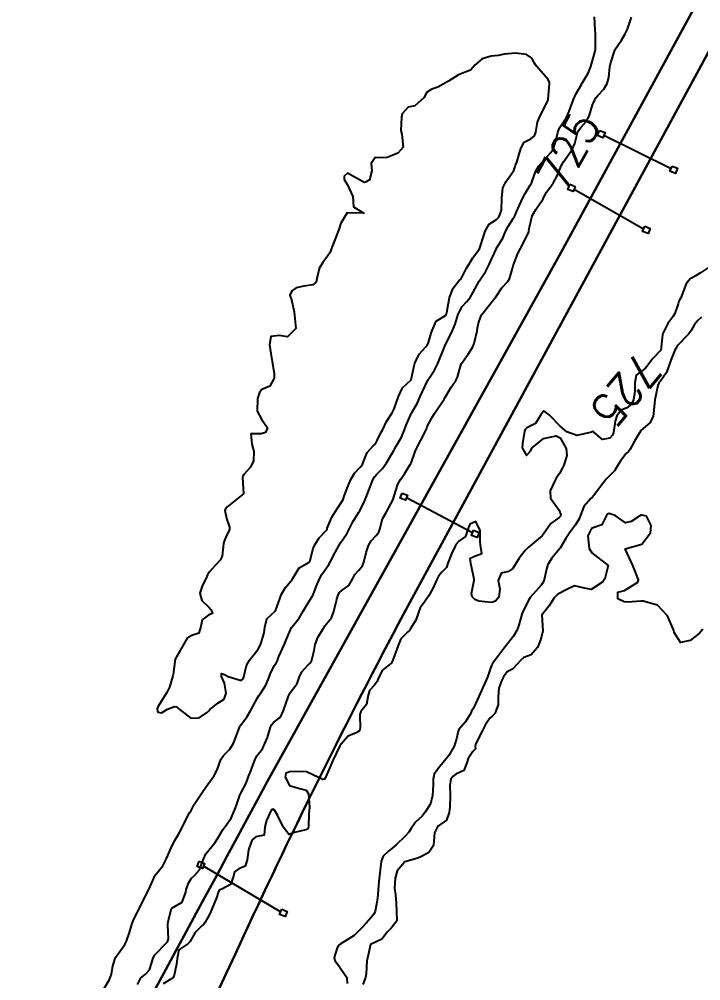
# Model space of a CAD drawing. Header units: metres. Extents: x 318500 to 325275, y 7408834 to 7428799.
# Drawn here: x 322204.1 to 322286.1, y 7417713.9 to 7417829.7 of the extents above; entities that cross this region are included whole.
import ezdxf
from ezdxf.enums import TextEntityAlignment as Align

# ---------------------------------------------------------------- set-up
doc = ezdxf.new("R2010")
doc.units = ezdxf.units.M
doc.header["$MEASUREMENT"] = 0
for name, color, linetype in [('Cotas', 45, 'Continuous'), ('Curvas de Nivel 1m', 11, 'Continuous'), ('Curvas de Nivel 5m', 15, 'Continuous'), ('Linha Férrea', 20, 'Continuous'), ('Pórticos', 45, 'Continuous'), ('Vias Primárias', 230, 'Continuous')]:
    doc.layers.add(name, color=color, linetype=linetype)
doc.styles.add('Style-STANDARD', font='STANDARD.shx')

msp = doc.modelspace()

# ---------------------------------------------------------------- linework, layer by layer
at = {"layer": 'Curvas de Nivel 1m', "flags": 128}
for points, elevation in [([(322214.29, 7417713.01), (322214.95, 7417714.1), (322215.17, 7417714.74), (322215.34, 7417715.73), (322215.67, 7417716.73), (322216.36, 7417717.77), (322216.78, 7417718.3), (322217, 7417718.71), (322217.35, 7417719.75), (322217.63, 7417720.71), (322217.83, 7417721.28), (322218.43, 7417722.46), (322218.51, 7417722.62), (322218.54, 7417722.7), (322218.63, 7417722.89), (322219.54, 7417724.68), (322219.83, 7417725.31), (322220.45, 7417726.67), (322220.46, 7417726.69), (322220.48, 7417726.71), (322221.35, 7417727.8), (322221.8, 7417728.65), (322222.53, 7417730.29), (322222.63, 7417730.53), (322222.69, 7417730.64), (322223.38, 7417731.8), (322223.8, 7417732.63), (322224.04, 7417733.15), (322224.58, 7417734.16), (322224.76, 7417734.45), (322224.84, 7417734.62), (322225.14, 7417735.15), (322226.1, 7417736.6), (322226.62, 7417737.37), (322227.48, 7417738.58), (322227.88, 7417739.35), (322228.33, 7417740.57), (322228.68, 7417741.08), (322229.43, 7417741.81), (322229.88, 7417742.55), (322230.12, 7417743.13), (322230.64, 7417744.54), (322230.66, 7417744.6), (322230.72, 7417744.68), (322231.51, 7417745.76), (322231.94, 7417746.52), (322232.76, 7417748), (322232.96, 7417748.31), (322233.1, 7417748.51), (322233.76, 7417749.53), (322234.16, 7417750.5), (322234.34, 7417750.96), (322234.82, 7417751.88), (322235.05, 7417752.26), (322235.15, 7417752.49), (322235.34, 7417752.99), (322236, 7417754.47), (322236.25, 7417755.08), (322236.85, 7417756.46), (322236.86, 7417756.48), (322236.88, 7417756.5), (322237.76, 7417757.58), (322238.25, 7417758.44), (322238.92, 7417759.57), (322239.28, 7417760.07), (322239.46, 7417760.42), (322239.88, 7417761.49), (322240.28, 7417762.42), (322240.51, 7417762.87), (322240.98, 7417763.53), (322241.35, 7417764.04), (322241.55, 7417764.4), (322242.1, 7417765.49), (322242.59, 7417766.39), (322242.74, 7417766.66), (322243.02, 7417767.06), (322243.57, 7417767.83), (322243.83, 7417768.37), (322244.23, 7417769.18), (322244.97, 7417770.35), (322245.07, 7417770.53), (322245.67, 7417771.76), (322245.91, 7417772.34), (322246.25, 7417773.19), (322246.7, 7417774.33), (322246.85, 7417774.61), (322247.13, 7417774.91), (322247.83, 7417775.62), (322248.3, 7417776.31), (322249.16, 7417777.79), (322249.47, 7417778.3), (322250.1, 7417779.37), (322250.48, 7417780.28), (322250.67, 7417780.81), (322251.23, 7417782.11), (322251.28, 7417782.22), (322251.31, 7417782.27), (322252.01, 7417783.5), (322252.35, 7417784.26), (322252.62, 7417784.89), (322253.28, 7417786.25), (322254.08, 7417787.45), (322254.47, 7417788.23), (322255.23, 7417790.12), (322255.27, 7417790.22), (322255.28, 7417790.27), (322255.33, 7417790.37), (322255.96, 7417791.6), (322256.26, 7417792.21), (322256.58, 7417792.99), (322256.94, 7417794.2), (322257.4, 7417795.1), (322257.92, 7417795.66), (322258.35, 7417796.18), (322258.75, 7417796.85), (322259.44, 7417798.17), (322260.27, 7417799.35), (322260.65, 7417800.15), (322261.49, 7417802.02), (322261.56, 7417802.14), (322262.29, 7417803.35), (322262.64, 7417804.12), (322262.93, 7417804.72), (322263.54, 7417805.7), (322263.71, 7417805.95), (322263.78, 7417806.11), (322263.95, 7417806.5), (322264.68, 7417808.1), (322264.98, 7417808.7), (322265.59, 7417809.7), (322265.74, 7417809.94), (322265.81, 7417810.09), (322266.28, 7417811.42), (322266.67, 7417812.07), (322267.64, 7417813.17), (322268.07, 7417813.63), (322268.35, 7417814.05), (322268.7, 7417815.01), (322268.93, 7417816.05), (322269.12, 7417816.61), (322269.7, 7417817.47), (322269.94, 7417817.8), (322270.07, 7417818.03), (322270.3, 7417818.62), (322270.81, 7417820.02), (322271.1, 7417820.66), (322271.76, 7417821.82), (322271.83, 7417821.94), (322271.87, 7417822.01), (322272.57, 7417823.21), (322272.89, 7417823.99), (322273.36, 7417825.55), (322273.45, 7417825.99), (322273.47, 7417826.33), (322273.48, 7417827.99), (322273.41, 7417828.42), (322273.33, 7417829.99)], 724), ([(322286.22, 7417793.81), (322285.77, 7417793.43), (322285.38, 7417792.96), (322284.97, 7417792.22), (322284.7, 7417791.83), (322283.35, 7417790.42), (322283.12, 7417790.07), (322283.03, 7417789.85), (322282.52, 7417788.66), (322282.24, 7417787.86), (322282.01, 7417787.16), (322281.28, 7417786.12), (322281.17, 7417785.99), (322281.09, 7417785.87), (322280.98, 7417785.58), (322280.6, 7417783.88), (322280.5, 7417782.62), (322280.4, 7417781.88), (322280, 7417781.11), (322279.21, 7417780.41), (322278.94, 7417780.17), (322278.75, 7417779.91), (322278.18, 7417778.91), (322277.65, 7417777.92), (322277.45, 7417777.65), (322277.17, 7417777.4), (322276.5, 7417776.59), (322276.13, 7417775.94), (322275.76, 7417775.32), (322275.13, 7417774.67), (322274.76, 7417774.32), (322274.47, 7417773.96), (322273.1, 7417772.17), (322272.9, 7417771.98), (322272.04, 7417771.05), (322271.66, 7417770), (322271.51, 7417769.56), (322271.05, 7417768.84), (322270.7, 7417768.36), (322270.45, 7417768.02), (322269.89, 7417767.17), (322269.2, 7417766.03), (322269.13, 7417765.92), (322269.02, 7417765.78), (322268.22, 7417764.82), (322267.73, 7417764.05), (322267.55, 7417763.48), (322267.24, 7417762.06), (322266.96, 7417761.6), (322265.6, 7417760.08), (322265.35, 7417759.67), (322264.92, 7417758.77), (322264.69, 7417758.31), (322264.61, 7417758.09), (322264.24, 7417756.75), (322264, 7417756.1), (322263.57, 7417755.41), (322262.86, 7417754.52), (322262.54, 7417754.11), (322261.81, 7417753.16), (322261.05, 7417752.14), (322260.97, 7417751.99), (322260.82, 7417751.59), (322260.44, 7417750.51), (322260.3, 7417750.15), (322259.89, 7417749.25), (322259.4, 7417748.16), (322259.22, 7417747.72), (322258.76, 7417746.75), (322258.55, 7417746.38), (322258.44, 7417746.17), (322257.79, 7417745.12), (322257.01, 7417744.19), (322256.91, 7417744), (322256.71, 7417743.06), (322256.44, 7417742.19), (322255.8, 7417741.08), (322255.11, 7417740.21), (322254.91, 7417739.98), (322254.66, 7417739.71), (322254.04, 7417738.83), (322253.93, 7417738.23), (322253.92, 7417737.52), (322253.83, 7417736.23), (322253.58, 7417735.26), (322252.95, 7417734.24), (322252.8, 7417734.04), (322252.58, 7417733.78), (322251.79, 7417733.04), (322251.28, 7417732.26), (322250.99, 7417731.83), (322250.55, 7417731.36), (322249.44, 7417730.29), (322248.95, 7417729.88), (322248.53, 7417729.56), (322247.89, 7417728.94), (322247.65, 7417728.31), (322247.55, 7417727.25), (322247.43, 7417726.31), (322247.31, 7417725.47), (322247.24, 7417724.31), (322247.16, 7417723.6), (322246.91, 7417722.32), (322246.77, 7417721.97), (322246.42, 7417721.52), (322245.84, 7417720.89), (322245.36, 7417720.34), (322244.39, 7417719.39), (322242.73, 7417718.37), (322242.54, 7417718.22), (322242.37, 7417717.91), (322242, 7417716.73), (322242.09, 7417716.38), (322242.34, 7417716.01), (322243.53, 7417714.36), (322243.56, 7417713.61)], 724), ([(322286.4, 7417756.28), (322285.99, 7417755.8), (322284.87, 7417754.9), (322283.7, 7417754.67), (322282.95, 7417755.85), (322282.88, 7417756.1), (322282.13, 7417757.86), (322280.93, 7417759.15), (322279.19, 7417759.65), (322278.94, 7417759.64), (322277.34, 7417759.52), (322276.93, 7417759.54), (322276.14, 7417759.94), (322276.16, 7417760.72), (322276.95, 7417760.92), (322278.57, 7417761.91), (322278.65, 7417762.22), (322277.97, 7417763.92), (322277.02, 7417765.93), (322279.03, 7417766.51), (322280.1, 7417767.88), (322280.17, 7417768.76), (322279.62, 7417769.89), (322279.07, 7417770.01), (322278.98, 7417770), (322278.79, 7417769.9), (322277.75, 7417769.23), (322277.06, 7417769.08), (322275.83, 7417769.94), (322275.07, 7417770.2), (322274.9, 7417770.12), (322274.77, 7417769.95), (322274.21, 7417768.81), (322273.05, 7417768.41), (322272.87, 7417768.16), (322272.77, 7417767.98), (322272.55, 7417767.5), (322272.69, 7417765.98), (322273.01, 7417765.44), (322274.99, 7417763.95), (322274.58, 7417762.34), (322274.34, 7417761.96), (322272.95, 7417761.06), (322272.15, 7417761.19), (322270.95, 7417761.48), (322269.95, 7417761.02), (322268.94, 7417760.5), (322268.47, 7417760.04), (322267.88, 7417759.09), (322267.08, 7417758.06), (322267.02, 7417757.95), (322267.11, 7417756.06), (322266.87, 7417755.06), (322266.48, 7417754.07), (322265.73, 7417753.19), (322264.84, 7417752.84), (322264.42, 7417752.51), (322264.07, 7417752.1), (322263.48, 7417751.45), (322262.82, 7417751.12), (322262.38, 7417750.54), (322262.19, 7417750.12), (322261.84, 7417749.18), (322261.76, 7417748.13), (322261.74, 7417747.15), (322261.35, 7417746.13), (322261.06, 7417745.82), (322260.74, 7417745.55), (322260.18, 7417744.7), (322259.9, 7417744.15), (322259.06, 7417742.52), (322258.99, 7417742.17), (322259.01, 7417741.85), (322258.69, 7417741.54), (322258.14, 7417740.72), (322257.95, 7417740.18), (322257.59, 7417739.25), (322256.65, 7417738.8), (322256.29, 7417738.55), (322256.06, 7417738.2), (322255.92, 7417737.49), (322255.96, 7417736.2), (322255.93, 7417734.87), (322255.86, 7417734.2), (322255.52, 7417733.27), (322254.57, 7417732.6), (322254.4, 7417732.38), (322254.31, 7417732.22), (322254.09, 7417731.76), (322253.95, 7417730.23), (322253.4, 7417729.37), (322252.52, 7417728.89), (322252.07, 7417728.71), (322250.51, 7417728.27), (322249.58, 7417727.2), (322249.32, 7417726.29), (322249.27, 7417725.09), (322249.37, 7417724.29), (322249.46, 7417723.27), (322249.49, 7417722.28), (322249.52, 7417721.18), (322248.84, 7417720.29), (322248.39, 7417719.78), (322247.72, 7417718.97), (322246.38, 7417718.32), (322246, 7417716.68), (322245.91, 7417716.33), (322245.86, 7417714.79), (322245.77, 7417714.33), (322245.46, 7417713.48)], 723)]:
    msp.add_lwpolyline(points, dxfattribs=dict(at, elevation=elevation))
at = {"layer": 'Curvas de Nivel 1m', "elevation": 723, "flags": 128}
msp.add_lwpolyline([(322266.11, 7417824.4), (322265.8, 7417825.01), (322265.15, 7417825.45), (322263.81, 7417825.62), (322262.45, 7417825.48), (322261.8, 7417825.33), (322260.9, 7417825.25), (322259.8, 7417824.94), (322258.98, 7417824.18), (322258.42, 7417823.55), (322257.78, 7417823.32), (322256.97, 7417823.01), (322255.76, 7417822.22), (322254.48, 7417821.51), (322253.75, 7417821.28), (322253.11, 7417820.88), (322252.81, 7417820.26), (322251.72, 7417819.27), (322250.92, 7417819.09), (322250.19, 7417818.3), (322250.09, 7417817.91), (322250.01, 7417816.3), (322250.13, 7417815.84), (322250.32, 7417814.29), (322249.64, 7417813.55), (322248.36, 7417813.04), (322247.64, 7417813.02), (322246.94, 7417813.04), (322246.46, 7417812.34), (322246.52, 7417811.44), (322246.23, 7417810.34), (322245.84, 7417810.1), (322245.6, 7417810.04), (322245.06, 7417810.36), (322243.61, 7417811.16), (322243.19, 7417810.81), (322243.19, 7417810.39), (322243.59, 7417809.75), (322244.24, 7417808.37), (322244.31, 7417807.12), (322245.55, 7417806.35), (322243.55, 7417806.38), (322242.78, 7417805.14), (322242.56, 7417804.39), (322242.27, 7417803.64), (322241.79, 7417802.41), (322241.48, 7417801.58), (322241, 7417800.89), (322240.63, 7417800.42), (322240.18, 7417799.7), (322239.91, 7417798.43), (322239.83, 7417798.03), (322239.43, 7417797.7), (322238.32, 7417797.55), (322237.42, 7417797.35), (322236.9, 7417796.99), (322236.67, 7417796.47), (322236.84, 7417795.9), (322237.19, 7417794.46), (322237.36, 7417792.46), (322236.37, 7417791.45), (322235.35, 7417791.6), (322234.35, 7417791.49), (322234.22, 7417790.5), (322234.35, 7417789.47), (322234.54, 7417788.5), (322234.77, 7417787.01), (322234.75, 7417786.5), (322234.24, 7417785.53), (322233.26, 7417785.12), (322233, 7417784.76), (322232.91, 7417784.52), (322232.76, 7417784.03), (322232.73, 7417782.52), (322233.22, 7417781.56), (322233.97, 7417780.5), (322233.74, 7417779.96), (322233.19, 7417779.8), (322231.94, 7417779.78), (322232.07, 7417778.53), (322232.3, 7417777.67), (322232.29, 7417776.52), (322231.9, 7417775.76), (322231.13, 7417774.87), (322230.98, 7417774.68), (322230.94, 7417774.54), (322231.09, 7417772.54), (322229.07, 7417770.95), (322228.89, 7417770.76), (322228.81, 7417770.57), (322229.05, 7417769.48), (322229.4, 7417768.56), (322229.37, 7417768.23), (322229.02, 7417767.53), (322228.73, 7417766.86), (322228.66, 7417766.57), (322228.5, 7417765.07), (322228.28, 7417764.58), (322227.65, 7417763.92), (322226.97, 7417763.18), (322226.75, 7417762.81), (322226.66, 7417762.59), (322226.11, 7417761.44), (322225.82, 7417760.61), (322226.06, 7417759.74), (322226.91, 7417758.9), (322227.18, 7417758.59), (322227.32, 7417758.17), (322226.9, 7417757.99), (322226.08, 7417757.41), (322225.92, 7417756.6), (322225.69, 7417755.79), (322224.86, 7417755.49), (322224.3, 7417755.18), (322223.95, 7417754.63), (322222.83, 7417752.65), (322222.62, 7417750.83), (322222.58, 7417750.65), (322222.14, 7417749.3), (322221.85, 7417748.66), (322220.75, 7417746.94), (322220.67, 7417746.67), (322220.74, 7417746.27), (322221.19, 7417746.21), (322221.92, 7417746.65), (322222.75, 7417746.97), (322223.03, 7417746.92), (322223.32, 7417746.63), (322224.73, 7417745.57), (322225.73, 7417745.61), (322226.75, 7417746.27), (322226.9, 7417746.44), (322227.02, 7417746.59), (322227.97, 7417747.36), (322228.76, 7417747.86), (322228.99, 7417748.57), (322228.79, 7417749.75), (322228.41, 7417750.57), (322228.43, 7417750.95), (322228.8, 7417750.81), (322229.24, 7417750.56), (322230.79, 7417750.1), (322231.02, 7417750.31), (322231.11, 7417750.54), (322231.44, 7417751.91), (322231.81, 7417752.53), (322232.84, 7417753.87), (322233.07, 7417754.29), (322233.17, 7417754.51), (322233.56, 7417755.82), (322233.66, 7417756.5), (322233.89, 7417757.5), (322234.91, 7417758.49), (322235.63, 7417760.48), (322236.14, 7417761.27), (322236.96, 7417762.27), (322237.02, 7417762.4), (322237.04, 7417762.46), (322237.78, 7417763.65), (322238.99, 7417764.33), (322239.03, 7417764.38), (322239.05, 7417764.43), (322239.45, 7417765.98), (322239.65, 7417766.42), (322240.18, 7417767.26), (322241.04, 7417768.14), (322241.13, 7417768.32), (322241.16, 7417768.41), (322241.69, 7417769.77), (322242.1, 7417770.39), (322243.08, 7417771.88), (322243.25, 7417772.38), (322243.74, 7417773.74), (322244.03, 7417774.37), (322244.44, 7417775.06), (322245.14, 7417775.75), (322245.39, 7417776.11), (322245.48, 7417776.35), (322245.97, 7417777.53), (322246.68, 7417778.33), (322246.95, 7417778.56), (322247.18, 7417778.97), (322247.63, 7417779.89), (322247.84, 7417780.32), (322248.28, 7417781.25), (322248.96, 7417782.3), (322249.23, 7417782.8), (322249.73, 7417784.29), (322250.24, 7417785.31), (322251.28, 7417786.27), (322251.61, 7417787.97), (322251.69, 7417788.27), (322252.22, 7417789.36), (322253.02, 7417790.25), (322253.18, 7417790.4), (322253.34, 7417790.76), (322253.69, 7417791.91), (322253.78, 7417792.24), (322254.29, 7417793.33), (322255.39, 7417794.04), (322255.47, 7417794.13), (322255.51, 7417794.22), (322255.57, 7417794.39), (322255.9, 7417796.21), (322256.31, 7417797.32), (322257.02, 7417798.2), (322257.23, 7417798.41), (322257.45, 7417798.78), (322257.94, 7417799.71), (322258.2, 7417800.18), (322258.7, 7417800.96), (322259.49, 7417802.05), (322259.54, 7417802.17), (322260, 7417803.67), (322260.18, 7417804.16), (322260.66, 7417805.03), (322261.54, 7417805.58), (322261.81, 7417805.87), (322261.95, 7417806.13), (322262.14, 7417806.72), (322262.19, 7417808.13), (322262.31, 7417809.41), (322262.67, 7417810.13), (322263.07, 7417810.66), (322263.62, 7417811.46), (322263.77, 7417811.98), (322263.82, 7417812.12), (322264, 7417812.48), (322264.47, 7417814.11), (322264.88, 7417814.88), (322265.67, 7417815.3), (322266.11, 7417815.65), (322266.28, 7417816.08), (322266.46, 7417817.31), (322266.78, 7417818.07), (322267.73, 7417819.88), (322267.76, 7417820.03), (322267.76, 7417820.06), (322267.91, 7417821.91), (322267.91, 7417822.06), (322267.77, 7417822.43), (322266.31, 7417824.08)], close=True, dxfattribs=at)
at = {"layer": 'Curvas de Nivel 5m', "elevation": 725, "flags": 128}
for points in [[(322218.3, 7417713.51), (322218.72, 7417714.29), (322219.23, 7417714.69), (322219.74, 7417715.27), (322220.2, 7417716.67), (322220.35, 7417717.03), (322221.9, 7417718.65), (322222.02, 7417719.01), (322221.95, 7417720.65), (322221.98, 7417721.07), (322222.38, 7417722.64), (322222.43, 7417722.69), (322223.68, 7417723.39), (322224.12, 7417724.62), (322224.16, 7417724.92), (322224.47, 7417725.79), (322224.8, 7417726.29), (322225.17, 7417726.61), (322225.78, 7417727.31), (322226.26, 7417728.59), (322226.52, 7417729.23), (322227.61, 7417730.57), (322228, 7417731.11), (322228.55, 7417732.07), (322228.75, 7417732.36), (322228.9, 7417732.56), (322229.59, 7417733.53), (322230.04, 7417734.55), (322230.17, 7417734.97), (322230.61, 7417736.27), (322230.74, 7417736.54), (322231.41, 7417737.75), (322231.68, 7417738.52), (322231.96, 7417739.21), (322232.44, 7417740.51), (322232.68, 7417741.02), (322233.34, 7417741.85), (322233.65, 7417742.5), (322233.95, 7417743.24), (322234.33, 7417744.49), (322234.44, 7417744.77), (322234.73, 7417745.06), (322235.53, 7417745.69), (322235.9, 7417746.47), (322236.49, 7417748.19), (322236.61, 7417748.46), (322236.67, 7417748.57), (322236.77, 7417748.74), (322237.52, 7417749.71), (322237.79, 7417750.45), (322238.11, 7417751.14), (322238.82, 7417751.95), (322239.08, 7417752.17), (322239.26, 7417752.43), (322239.57, 7417753.7), (322239.7, 7417754.42), (322240.03, 7417755.25), (322240.7, 7417756.41), (322240.77, 7417756.53), (322240.88, 7417756.66), (322241.68, 7417757.62), (322241.97, 7417758.39), (322242.27, 7417759.73), (322242.48, 7417760.39), (322242.64, 7417760.68), (322242.94, 7417760.96), (322243.77, 7417761.54), (322244.23, 7417762.36), (322244.48, 7417762.84), (322244.98, 7417763.36), (322245.42, 7417763.91), (322245.56, 7417764.34), (322245.85, 7417765.5), (322246.14, 7417766.34), (322246.43, 7417766.92), (322247.03, 7417767.56), (322247.39, 7417767.96), (322247.51, 7417768.32), (322247.83, 7417769.55), (322248.24, 7417770.31), (322249.09, 7417771.88), (322249.23, 7417772.3), (322249.67, 7417773.74), (322249.96, 7417774.29), (322250.45, 7417774.96), (322251.15, 7417776.08), (322251.22, 7417776.2), (322251.25, 7417776.27), (322251.76, 7417777.67), (322252.02, 7417778.26), (322252.44, 7417779), (322253.06, 7417780.25), (322253.1, 7417780.36), (322253.21, 7417780.65), (322253.77, 7417781.7), (322254.09, 7417782.24), (322255.25, 7417783.97), (322255.41, 7417784.22), (322256.1, 7417785.38), (322256.65, 7417786.2), (322256.86, 7417786.62), (322257.29, 7417788.19), (322257.31, 7417788.24), (322258.11, 7417789.39), (322258.64, 7417790.18), (322258.85, 7417790.66), (322259.2, 7417792.17), (322259.22, 7417792.31), (322259.37, 7417793.11), (322259.64, 7417793.91), (322259.79, 7417794.16), (322261.13, 7417795.87), (322261.37, 7417796.14), (322261.39, 7417796.16), (322261.41, 7417796.21), (322262.2, 7417797.36), (322262.89, 7417798.12), (322263.11, 7417798.45), (322263.46, 7417799.67), (322263.56, 7417800.02), (322263.59, 7417800.11), (322264.12, 7417801.47), (322264.43, 7417802.1), (322264.81, 7417802.78), (322265.42, 7417804.09), (322265.44, 7417804.17), (322265.53, 7417804.67), (322265.79, 7417805.85), (322265.87, 7417806.09), (322266.27, 7417806.79), (322267.15, 7417808.07), (322267.3, 7417808.33), (322267.58, 7417808.89), (322268.08, 7417809.57), (322268.41, 7417810.05), (322268.84, 7417810.82), (322269.31, 7417812.04), (322269.43, 7417812.25), (322269.63, 7417812.51), (322270.67, 7417814.02), (322270.96, 7417814.72), (322271.3, 7417816.02), (322271.42, 7417816.28), (322271.69, 7417816.67), (322272.34, 7417817.36), (322272.7, 7417818), (322273.12, 7417819.38), (322273.38, 7417819.99), (322273.51, 7417820.21), (322273.74, 7417820.5), (322274.45, 7417821.27), (322274.85, 7417821.97), (322275.05, 7417822.69), (322275.21, 7417823.97), (322275.3, 7417824.46), (322275.79, 7417825.96), (322275.79, 7417825.98), (322275.81, 7417826.02), (322276.6, 7417827.18), (322277.05, 7417827.94), (322277.3, 7417828.49), (322277.81, 7417829.93)], [(322287.07, 7417799.8), (322286.09, 7417799.18), (322285.45, 7417798.76), (322284.85, 7417798.43), (322284.39, 7417797.84), (322283.73, 7417796.15), (322283.55, 7417795.85), (322283.51, 7417795.76), (322283.41, 7417795.42), (322283, 7417794.25), (322282.76, 7417793.86), (322282.18, 7417793.06), (322281.58, 7417791.87), (322281.54, 7417791.68), (322281.35, 7417789.87), (322281.34, 7417789.84), (322280.35, 7417788.86), (322279.63, 7417787.9), (322279.5, 7417787.7), (322279.3, 7417787.54), (322278.36, 7417786.85), (322278.19, 7417785.92), (322278.19, 7417784.84), (322278.04, 7417783.92), (322277.81, 7417783.36), (322277.25, 7417782.93), (322276.56, 7417782.62), (322276.05, 7417781.94), (322275.84, 7417781.32), (322275.62, 7417779.95), (322275.52, 7417779.63), (322275.19, 7417779.26), (322274.32, 7417779.1), (322273.28, 7417779.98), (322273.2, 7417780.05), (322273.13, 7417780.05), (322272.99, 7417779.98), (322271.2, 7417779.57), (322270.02, 7417780.02), (322269.21, 7417780.71), (322267.88, 7417782.05), (322267.24, 7417782.56), (322266.89, 7417782.07), (322266.25, 7417781.04), (322265.21, 7417780.51), (322264.99, 7417780.3), (322264.92, 7417780.09), (322264.67, 7417778.61), (322264.62, 7417778.1), (322265.17, 7417777.17), (322265.61, 7417777.64), (322265.85, 7417778.08), (322267.19, 7417779.24), (322268.71, 7417779.56), (322269.19, 7417779.3), (322269.95, 7417778.02), (322270.01, 7417777.18), (322269.65, 7417776.03), (322269.5, 7417775.67), (322269.13, 7417775), (322268.73, 7417774.43), (322268.52, 7417774.04), (322268, 7417772.94), (322268.03, 7417772.05), (322269.08, 7417770.59), (322269.28, 7417770.03), (322269.23, 7417769.86), (322269.07, 7417769.7), (322268.1, 7417769), (322267.44, 7417768.05), (322267.03, 7417767.49), (322265.34, 7417766.09), (322265.18, 7417765.93), (322265.01, 7417765.73), (322264.28, 7417764.82), (322263.81, 7417764.1), (322263.5, 7417763.59), (322262.98, 7417763.2), (322262.1, 7417763), (322261.73, 7417762.13), (322261.96, 7417761.13), (322261.83, 7417760.13), (322261.41, 7417759.65), (322260.93, 7417759.49), (322259.43, 7417759.66), (322258.94, 7417759.85), (322258.6, 7417760.17), (322258.53, 7417760.58), (322258.86, 7417762.17), (322258.86, 7417762.27), (322258.44, 7417764.18), (322258.35, 7417764.82), (322259, 7417765.08), (322259.79, 7417765.38), (322259.64, 7417766.16), (322259.59, 7417766.73), (322259.59, 7417768.16), (322259.06, 7417769.23), (322258.34, 7417768.89), (322258.05, 7417768.18), (322257.8, 7417767.42), (322257.02, 7417766.87), (322256.69, 7417766.52), (322256.53, 7417766.2), (322256.12, 7417765.33), (322255.7, 7417764.21), (322255.51, 7417763.68), (322254.97, 7417763.14), (322254.55, 7417762.64), (322254.34, 7417762.23), (322253.87, 7417761.16), (322253.37, 7417760.24), (322252.92, 7417759.62), (322252.34, 7417758.84), (322252.13, 7417758.26), (322251.81, 7417757.35), (322251.16, 7417756.27), (322251.05, 7417756.1), (322250.88, 7417755.96), (322250.03, 7417755.11), (322249.7, 7417754.29), (322249.01, 7417752.47), (322248.95, 7417752.3), (322248.92, 7417752.21), (322248.83, 7417752.14), (322247.8, 7417751.33), (322247.28, 7417750.32), (322247.15, 7417749.97), (322246.79, 7417749.47), (322246.24, 7417748.87), (322246.1, 7417748.34), (322245.89, 7417747.2), (322245.21, 7417746.35), (322245.08, 7417746.01), (322245.13, 7417744.35), (322245.05, 7417744.02), (322244.71, 7417743.82), (322243.67, 7417743.4), (322242.78, 7417742.38), (322242.69, 7417742.21), (322241.8, 7417740.39), (322241.45, 7417739.61), (322240.96, 7417738.41), (322240.84, 7417738.2), (322240.64, 7417738.16), (322240.1, 7417738.42), (322238.65, 7417739.09), (322237.95, 7417739.14), (322236.65, 7417739.08), (322236.17, 7417738.94), (322236.1, 7417738.47), (322236.62, 7417737.45), (322237.99, 7417737.07), (322238.62, 7417736.89), (322238.9, 7417736.43), (322239.02, 7417734.85), (322238.97, 7417734.42), (322238.94, 7417734.07), (322238.89, 7417732.43), (322238.78, 7417732.2), (322238.56, 7417732.11), (322237.2, 7417731.8), (322236.55, 7417731.55), (322235.83, 7417732.47), (322235.17, 7417733.88), (322234.82, 7417734.48), (322234.59, 7417734.62), (322234.41, 7417734.48), (322233.83, 7417733.23), (322233.64, 7417732.49), (322233.55, 7417731.49), (322232.54, 7417731.29), (322232.12, 7417730.93), (322231.95, 7417730.52), (322231.69, 7417729.69), (322231.51, 7417728.52), (322231.28, 7417727.74), (322230.49, 7417727.41), (322229.99, 7417727.04), (322229.88, 7417726.55), (322229.49, 7417725.52), (322228.46, 7417724.96), (322228.16, 7417724.86), (322228.01, 7417724.57), (322227.82, 7417723.95), (322227.27, 7417722.58), (322227.02, 7417721.99), (322226.4, 7417720.91), (322226.26, 7417720.73), (322226.1, 7417720.59), (322225.25, 7417719.74), (322224.62, 7417718.62), (322224.37, 7417718.38), (322223.3, 7417717.69), (322223.08, 7417716.63), (322223.02, 7417715.95), (322222.72, 7417714.64), (322222.6, 7417714.35), (322222.31, 7417714.15), (322221.39, 7417713.57)]]:
    msp.add_lwpolyline(points, dxfattribs=at)
at = {"layer": 'Linha Férrea'}
for points in [[(323316.21, 7418903.38), (323295.96, 7418857.36), (323255.66, 7418767.11), (323232.01, 7418717.9), (323140.48, 7418539.7, -0.015254), (323123.01, 7418508.23, -0.061006), (323056.4, 7418409.18, -0.093744), (322932.68, 7418312.34), (322756.56, 7418221.68), (322577.42, 7418127.21, 0.021826), (322500.35, 7418082.33, 0.036627), (322429.66, 7418027.86, 0.080354), (322310.74, 7417877.68), (322269.07, 7417801.22), (322233.98, 7417737.99, -0.002223), (322154.87, 7417593.01)], [(322154.87, 7417593.01, 0.002223), (322233.98, 7417737.99), (322269.07, 7417801.22), (322310.74, 7417877.68, -0.080354), (322429.66, 7418027.86, -0.036627), (322500.35, 7418082.33, -0.021826), (322577.42, 7418127.21), (322756.56, 7418221.68), (322932.68, 7418312.34, 0.093744), (323056.4, 7418409.18, 0.061006), (323123.01, 7418508.23, 0.015254), (323140.48, 7418539.7), (323232.01, 7418717.9), (323255.66, 7418767.11), (323295.96, 7418857.36), (323316.21, 7418903.38)], [(323318.17, 7418898.23), (323303.7, 7418864.83, 0.016709), (323274.18, 7418784.72, -0.035367), (323251.3, 7418730.96), (323150.8, 7418532.23, -0.11004), (322987.22, 7418339.83, -0.043194), (322935.02, 7418307.81), (322758.73, 7418217.45), (322579.69, 7418123.41, 0.015591), (322512.53, 7418085.27, 0.028884), (322446.68, 7418037.34, 0.09114), (322311.04, 7417869.94), (322250.35, 7417758.08, 0.01377), (322231.11, 7417719.38, -0.006143), (322196.38, 7417647.06, -0.005702), (322169.67, 7417596.02)], [(322169.67, 7417596.02, 0.005702), (322196.38, 7417647.06, 0.006143), (322231.11, 7417719.38, -0.01377), (322250.35, 7417758.08), (322311.04, 7417869.94, -0.09114), (322446.68, 7418037.34, -0.028884), (322512.53, 7418085.27, -0.015591), (322579.69, 7418123.41), (322758.73, 7418217.45), (322935.02, 7418307.81, 0.043194), (322987.22, 7418339.83, 0.11004), (323150.8, 7418532.23), (323251.3, 7418730.96, 0.035367), (323274.18, 7418784.72, -0.016709), (323303.7, 7418864.83), (323318.17, 7418898.23)]]:
    msp.add_lwpolyline(points, format="xyb", dxfattribs=at)
at = {"layer": 'Pórticos'}
for points in [[(322273.94, 7417816.31), (322274.61, 7417816.04), (322274.36, 7417815.43), (322273.7, 7417815.7)], [(322282.68, 7417812.02), (322283.34, 7417811.75), (322283.1, 7417811.13), (322282.43, 7417811.4)], [(322270.37, 7417809.83), (322271.03, 7417809.56), (322270.78, 7417808.94), (322270.12, 7417809.21)], [(322279.39, 7417804.76), (322280.05, 7417804.49), (322279.8, 7417803.88), (322279.14, 7417804.15)], [(322250.17, 7417772.66), (322250.84, 7417772.39), (322250.59, 7417771.78), (322249.92, 7417772.05)], [(322258.78, 7417768.18), (322259.45, 7417767.91), (322259.2, 7417767.3), (322258.54, 7417767.56)], [(322225.73, 7417728.34), (322226.39, 7417728.07), (322226.15, 7417727.46), (322225.48, 7417727.72)], [(322235.67, 7417722.55), (322236.33, 7417722.28), (322236.08, 7417721.67), (322235.42, 7417721.94)]]:
    msp.add_lwpolyline(points, close=True, dxfattribs=at)
for points in [[(322274.48, 7417815.73), (322282.56, 7417811.71)], [(322270.91, 7417809.25), (322279.26, 7417804.46)], [(322258.66, 7417767.87), (322250.71, 7417772.09)], [(322235.54, 7417722.25), (322226.27, 7417727.76)]]:
    msp.add_lwpolyline(points, dxfattribs=at)
at = {"layer": 'Vias Primárias'}
for points in [[(323715.64, 7420145.55, 0), (323709.04, 7420132.94)], [(323831.09, 7420001.79, 0), (323833.84, 7420008.44, 0.220888)]]:
    msp.add_lwpolyline(points, format="xyb", dxfattribs=at)

# ---------------------------------------------------------------- texts
at = {"layer": 'Cotas', "style": 'Style-STANDARD'}
for rotation, p in [(61.1075, (322270.21, 7417813.88, 725)), (229.9097, (322277.11, 7417785.02, 725))]:
    msp.add_text('725', height=4, rotation=rotation, dxfattribs=at).set_placement(p, align=Align.MIDDLE_CENTER)

doc.saveas('drawing.dxf')
